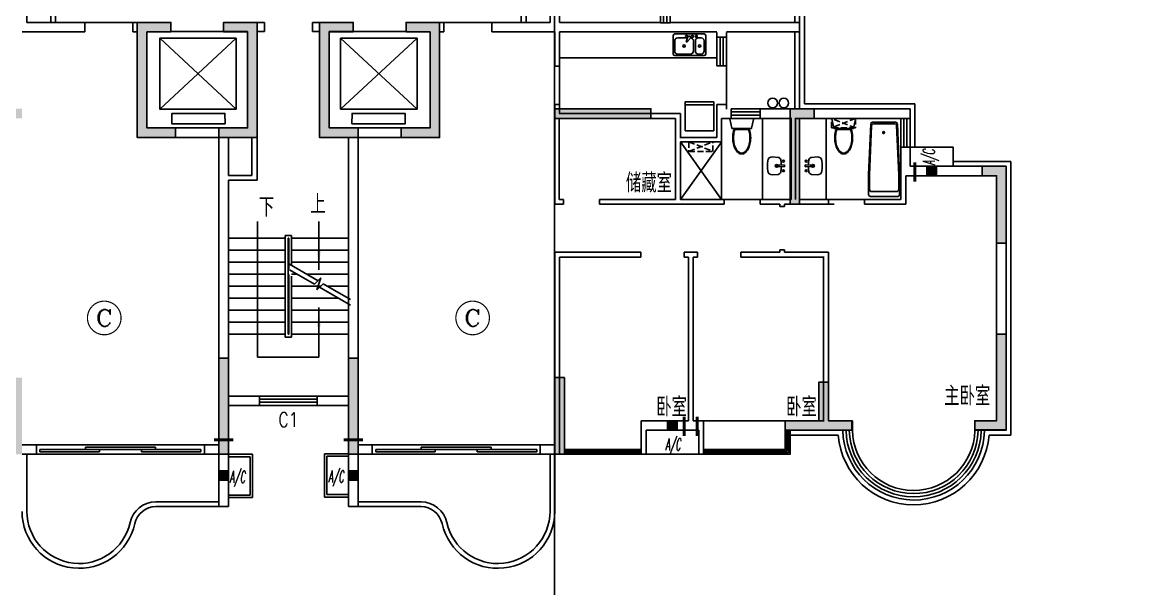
# Model space of a CAD drawing. Extents: x 51239 to 135339, y -206498 to -147098.
# Drawn here: x 71069 to 94167, y -185304 to -173498 of the extents above; entities that cross this region are included whole.
import ezdxf
from ezdxf.enums import TextEntityAlignment as Align

# ---------------------------------------------------------------- set-up
doc = ezdxf.new("R2010")
doc.units = 0
doc.header["$LTSCALE"] = 1000
doc.header["$MEASUREMENT"] = 0
doc.linetypes.add('DASH', pattern=[0.35, 0.25, -0.1])
doc.layers.get('0').update_dxf_attribs({"linetype": 'CONTINUOUS'})
for name, color, linetype in [('KT', 251, 'CONTINUOUS'), ('PUB_TEXT', 7, 'CONTINUOUS'), ('STAIR', 7, 'CONTINUOUS'), ('WALL', 7, 'CONTINUOUS'), ('WINDOW', 7, 'CONTINUOUS'), ('WINDOW_TEXT', 7, 'CONTINUOUS'), ('厨卫', 251, 'CONTINUOUS'), ('文字', 7, 'CONTINUOUS'), ('构造柱', 7, 'CONTINUOUS'), ('柱', 252, 'CONTINUOUS'), ('热水器', 252, 'CONTINUOUS'), ('空调位', 7, 'CONTINUOUS'), ('管道', 6, 'CONTINUOUS')]:
    doc.layers.add(name, color=color, linetype=linetype)
doc.styles.add('_SIMPLEX', font='SIMPLEX.shx', dxfattribs={"width": 0.8})
doc.styles.add('COMP', font='COMPLEX', dxfattribs={"bigfont": 'hztxt'})
doc.styles.add('DIM_FONT', font='wcad.shx', dxfattribs={"width": 0.8})
doc.styles.add('HZTXT', font='romans.shx', dxfattribs={"width": 0.8, "bigfont": 'hztxt.shx'})
doc.styles.add('ITALICC', font='italicc.shx', dxfattribs={"width": 0.6})
doc.styles.add('SIMPLEX', font='SIMPLEX.SHX')

# ---------------------------------------------------------------- blocks, each defined once
blk = doc.blocks.new('_INDEX1')
at = {"const_width": 0.035}
blk.add_lwpolyline([(-0.5, 0, 1), (0.5, 0, 1)], format="xyb", close=True, dxfattribs=at)
at = {"style": 'COMP', "width": 2.333333}
blk.add_attdef('1', text='', height=0.5, dxfattribs=at).set_placement((-0.25, -0.25), (0.25, -0.25), align=Align.FIT)
blk = doc.blocks.new('_WBLK')
for p, q in [((-0.5, 0.5), (0.5, 0.5)), ((0.5, 0.167), (-0.5, 0.167)), ((0.5, -0.167), (-0.5, -0.167)), ((-0.5, -0.5), (0.5, -0.5))]:
    blk.add_line(p, q)
at = {"layer": 'WINDOW_TEXT', "style": 'SIMPLEX', "flags": 9}
blk.add_attdef('A', text='', height=1, dxfattribs=at).set_placement((0, 1.5), align=Align.MIDDLE)
blk = doc.blocks.new('_ARROW')
blk.add_solid([(0, 0), (-1, 0.1), (-1, -0.1)])
blk = doc.blocks.new('M_E10')
for p, q in [((-740, -70), (-740, -680)), ((-700, -30), (-302, -30)), ((-640, -90), (-640, -660)), ((-600, -50), (-300, -50)), ((-300, -50), (695, -96)), ((-298, -30), (724, -76)), ((730, -136), (730, -614)), ((760, -116), (760, -634)), ((695, -654), (-300, -700)), ((685, -654), (-300, -700)), ((-700, -720), (-302, -720)), ((-600, -700), (-300, -700)), ((724, -674), (-298, -720))]:
    blk.add_line(p, q)
at = {"const_width": 1.5}
for points in [[(-800, 0), (800, 0)], [(-800, -750), (-800, 0)], [(800, 0), (800, -750)], [(800, -750), (-800, -750)]]:
    blk.add_lwpolyline(points, dxfattribs=at)
for radius in [20, 16]:
    blk.add_circle((550, -386), radius)
for centre, start, end in [((-700, -70), 90, 180), ((-600, -90), 90, 180), ((-302, -70), 83.7966, 90), ((690, -136), 0, 83.3675), ((720, -116), 0, 83.7966), ((-600, -660), 180, 270), ((690, -614), 276.6325, 0), ((720, -634), 276.2034, 0), ((-700, -680), 180, 270), ((-302, -680), 270, 276.2034)]:
    blk.add_arc(centre, 40, start, end)
at = {"width": 0.8, "flags": 9}
for tag in ['XSIZE', 'YSIZE']:
    blk.add_attdef(tag, (0, 0), '', height=0.5, dxfattribs=at)
blk = doc.blocks.new('WC2')
for points in [[(211, 207, 0.354037), (207, 212), (24, 251, 0.477064), (0, 231), (0, -231, 0.477064), (12, -241), (207, -200, 0.354037), (211, -195)], [(218, 163), (218, -150, 0.033558), (269, -165, 0.056391), (405, -181, 0.056391), (541, -165, 0.070142), (644, -126, 0.106098), (721, -59, 0.162033), (743, 6, 0.162033), (721, 71, 0.106098), (644, 138, 0.070142), (541, 178, 0.056391), (405, 193, 0.056391), (269, 178, 0.033558)], [(232, 150), (232, -138, 0.027675), (273, -149, 0.056391), (405, -164, 0.056391), (537, -149, 0.070142), (636, -112, 0.106098), (708, -49, 0.162033), (726, 6, 0.162033), (708, 61, 0.106098), (636, 124, 0.070142), (537, 162, 0.056391), (405, 177, 0.056391), (273, 162, 0.027675)]]:
    blk.add_lwpolyline(points, format="xyb", close=True)
blk = doc.blocks.new('RSQ')
at = {"layer": '热水器', "linetype": 'DASH', "ltscale": 0.5}
for p, q in [((-250, 0), (250, -200)), ((-250, -200), (250, 0))]:
    blk.add_line(p, q, dxfattribs=at)
blk.add_lwpolyline([(250, 0), (-250, 0), (-250, -200), (250, -200)], close=True, dxfattribs=at)
blk = doc.blocks.new('M_E29JIV')
at = {"color": 0, "linetype": 'ByBlock'}
for p, q in [((0, -307), (0, 307)), ((31, 338), (419, 338)), ((82, 245), (82, 40)), ((358, 307), (143, 307)), ((419, -20), (419, 245)), ((450, 307), (450, -307)), ((48, 2), (57, -12)), ((59, 31), (163, 70)), ((173, 53), (87, -18)), ((163, 70), (173, 53)), ((82, -184), (82, -245)), ((143, -82), (358, -82)), ((358, -123), (143, -123)), ((419, -245), (419, -184)), ((419, -338), (31, -338)), ((143, -307), (358, -307))]:
    blk.add_line(p, q, dxfattribs=at)
for centre, radius in [((51, 61), 20.5), ((251, 112), 25.6), ((51, -61), 20.5), ((51, -143), 20.5), ((251, -210), 25.6)]:
    blk.add_circle(centre, radius, dxfattribs=at)
for centre, radius, start, end in [((31, 307), 30.7, 90, 180), ((143, 245), 61.4, 90, 180), ((358, 245), 61.4, 0, 90), ((419, 307), 30.7, 0, 90), ((66, 12), 20.5, 110.5377, 210), ((74, -2), 20.5, 210, 309.4623), ((143, -20), 61.4, 180, 270), ((143, -184), 61.4, 90, 180), ((358, -20), 61.4, 270, 0), ((358, -184), 61.4, 0, 90), ((31, -307), 30.7, 180, 270), ((143, -245), 61.4, 180, 270), ((358, -245), 61.4, 270, 0), ((419, -307), 30.7, 270, 0)]:
    blk.add_arc(centre, radius, start, end, dxfattribs=at)
at = {"style": 'DIM_FONT', "width": 0.8, "flags": 9}
for tag in ['XSIZE', 'YSIZE']:
    blk.add_attdef(tag, (0, 0), '', height=0.5, dxfattribs=at)

msp = doc.modelspace()

# ---------------------------------------------------------------- hatches: boundary and pattern name
at = {"layer": '构造柱'}
for points in [[(89916.7, -176702.7), (90116.7, -176702.7), (90116.7, -176502.7), (89916.7, -176502.7)], [(84716.7, -182001.7), (84516.7, -182001.7), (84516.7, -181801.7), (84716.7, -181801.7)], [(75166.7, -183042.7), (75366.7, -183042.7), (75366.7, -182842.7), (75166.7, -182842.7)], [(77866.7, -183042.7), (78066.7, -183042.7), (78066.7, -182842.7), (77866.7, -182842.7)]]:
    msp.add_hatch(color=256, dxfattribs=at).paths.add_polyline_path(points)
at = {"layer": '柱'}
h = msp.add_hatch(color=256, dxfattribs=at)
h.paths.add_polyline_path([(75266.7, -173701.7), (75266.7, -173501.7), (75966.7, -173501.7), (75966.7, -175901.7), (75166.7, -175901.7), (75166.7, -175701.7), (75766.7, -175701.7), (75766.7, -173701.7)])
h.paths.add_polyline_path([(62166.7, -176501.7), (61666.7, -176501.7), (61666.7, -178101.7), (61866.7, -178101.7), (61866.7, -176701.7), (62166.7, -176701.7)])
h.paths.add_polyline_path([(61666.7, -180001.7), (61866.7, -180001.7), (61866.7, -181801.7), (62316.7, -181801.7), (62316.7, -182001.7), (61666.7, -182001.7)])
h.paths.add_polyline_path([(59066.7, -170301.7), (59266.7, -170301.7), (59266.7, -171901.7), (59566.7, -171901.7), (59566.7, -172101.7), (59066.7, -172101.7)])
h.paths.add_polyline_path([(59566.7, -162701.7), (59066.7, -162701.7), (59066.7, -165701.7), (59266.7, -165701.7), (59266.7, -162901.7), (59566.7, -162901.7)])
h.paths.add_polyline_path([(64866.7, -181801.7), (64866.7, -182001.7), (66266.7, -182001.7), (66266.7, -181801.7), (65566.7, -181801.7), (65566.7, -181001.7), (65366.7, -181001.7), (65366.7, -181801.7)])
h.paths.add_polyline_path([(65666.7, -175301.7), (66166.7, -175301.7), (66166.7, -177291.7), (65966.7, -177291.7), (65966.7, -175501.7), (65666.7, -175501.7)])
h.paths.add_polyline_path([(70866.7, -180901.7), (71066.7, -180901.7), (71066.7, -182501.7), (70866.7, -182501.7)])
h.paths.add_polyline_path([(75166.7, -180501.7), (75366.7, -180501.7), (75366.7, -182501.7), (75166.7, -182501.7)])
h.paths.add_polyline_path([(71066.7, -175301.7), (71066.7, -175501.7), (69066.7, -175501.7), (69066.7, -175301.7)])
h.paths.add_polyline_path([(74166.7, -173701.7), (74166.7, -173501.7), (73466.7, -173501.7), (73466.7, -175901.7), (74266.7, -175901.7), (74266.7, -175701.7), (73666.7, -175701.7), (73666.7, -173701.7)])
h.paths.add_polyline_path([(73666.7, -173701.7), (73666.7, -175701.7)], flags=16)
h.paths.add_polyline_path([(66866.7, -169301.7), (66866.7, -169101.7), (69166.7, -169101.7), (69166.7, -169301.7)])
h.paths.add_polyline_path([(62866.7, -169351.7), (62866.7, -169101.7), (64266.7, -169101.7), (64266.7, -169351.7)])
h.paths.add_polyline_path([(65366.7, -172101.7), (65366.7, -171901.7), (67366.7, -171901.7), (67366.7, -172101.7)])
h.paths.add_polyline_path([(62466.7, -162701.7), (63166.7, -162701.7), (63166.7, -164001.7), (63166.7, -164201.7), (62966.7, -164201.7), (62966.7, -162901.7), (62466.7, -162901.7)])
h.paths.add_polyline_path([(75166.7, -168301.7), (75366.7, -168301.7), (75366.7, -169301.7), (74066.7, -169301.7), (74066.7, -169101.7), (75166.7, -169101.7)])
h.paths.add_polyline_path([(68966.7, -165301.7), (69166.7, -165301.7), (69166.7, -161301.7), (68966.7, -161301.7)])
h.paths.add_polyline_path([(75166.7, -164701.7), (75366.7, -164701.7), (75366.7, -161301.7), (75166.7, -161301.7)])
h.paths.add_polyline_path([(90366.7, -169351.7), (90366.7, -169101.7), (88966.7, -169101.7), (88966.7, -169351.7)])
h.paths.add_polyline_path([(82166.7, -175301.7), (82166.7, -175501.7), (84166.7, -175501.7), (84166.7, -175301.7)])
h.paths.add_polyline_path([(78066.7, -180501.7), (77866.7, -180501.7), (77866.7, -182501.7), (78066.7, -182501.7)])
h.paths.add_polyline_path([(82366.7, -180901.7), (82166.7, -180901.7), (82166.7, -182501.7), (82366.7, -182501.7)])
h.paths.add_polyline_path([(79066.7, -173701.7), (79066.7, -173501.7), (79766.7, -173501.7), (79766.7, -175901.7), (78966.7, -175901.7), (78966.7, -175701.7), (79566.7, -175701.7), (79566.7, -173701.7)])
h.paths.add_polyline_path([(77966.7, -173701.7), (77966.7, -173501.7), (77266.7, -173501.7), (77266.7, -175901.7), (78066.7, -175901.7), (78066.7, -175701.7), (77466.7, -175701.7), (77466.7, -173701.7)])
h.paths.add_polyline_path([(79566.7, -173701.7), (79566.7, -175701.7)], flags=16)
h.paths.add_polyline_path([(88366.7, -181801.7), (88366.7, -182001.7), (86966.7, -182001.7), (86966.7, -181801.7), (87666.7, -181801.7), (87666.7, -181001.7), (87866.7, -181001.7), (87866.7, -181801.7)])
h.paths.add_polyline_path([(87566.7, -175301.7), (87066.7, -175301.7), (87066.7, -177291.7), (87266.7, -177291.7), (87266.7, -175501.7), (87566.7, -175501.7)])
h.paths.add_polyline_path([(78066.7, -168301.7), (77866.7, -168301.7), (77866.7, -169301.7), (79166.7, -169301.7), (79166.7, -169101.7), (78066.7, -169101.7)])
h.paths.add_polyline_path([(78066.7, -164701.7), (77866.7, -164701.7), (77866.7, -161301.7), (78066.7, -161301.7)])
h.paths.add_polyline_path([(86366.7, -169301.7), (86366.7, -169101.7), (84066.7, -169101.7), (84066.7, -169301.7)])
h.paths.add_polyline_path([(87866.7, -172101.7), (87866.7, -171901.7), (85866.7, -171901.7), (85866.7, -172101.7)])
h.paths.add_polyline_path([(84266.7, -165301.7), (84066.7, -165301.7), (84066.7, -161301.7), (84266.7, -161301.7)])
h.paths.add_polyline_path([(91566.7, -180001.7), (91366.7, -180001.7), (91366.7, -181801.7), (90916.7, -181801.7), (90916.7, -182001.7), (91566.7, -182001.7)])
h.paths.add_polyline_path([(91066.7, -176501.7), (91566.7, -176501.7), (91566.7, -178101.7), (91366.7, -178101.7), (91366.7, -176701.7), (91066.7, -176701.7)])
h.paths.add_polyline_path([(94166.7, -170301.7), (93966.7, -170301.7), (93966.7, -171901.7), (93666.7, -171901.7), (93666.7, -172101.7), (94166.7, -172101.7)])
h.paths.add_polyline_path([(90766.7, -162701.7), (90066.7, -162701.7), (90066.7, -164001.7), (90066.7, -164201.7), (90266.7, -164201.7), (90266.7, -162901.7), (90766.7, -162901.7)])
h.paths.add_polyline_path([(93666.7, -162701.7), (94166.7, -162701.7), (94166.7, -165701.7), (93966.7, -165701.7), (93966.7, -162901.7), (93666.7, -162901.7)])

# ---------------------------------------------------------------- linework, layer by layer
for p, q in [((86441.7, -175301.7), (85841.7, -175301.7)), ((85841.7, -175368.3), (86441.7, -175368.3)), ((85841.7, -175435), (86441.7, -175435)), ((86441.7, -175501.7), (85841.7, -175501.7)), ((89376.7, -175501.7), (89376.7, -176101.7)), ((89440.1, -176101.7), (89440.1, -175501.7)), ((89503.4, -176101.7), (89503.4, -175501.7)), ((89566.7, -175501.7), (89566.7, -176101.7)), ((74867.2, -182301.7), (71367.2, -182301.7)), ((72679.7, -182401.7), (71440.1, -182401.7)), ((71440.1, -182451.4), (71440.1, -182401.7)), ((72679.7, -182451.4), (71440.1, -182451.4)), ((72388.1, -182401.7), (72388.1, -182351.9)), ((73846.4, -182351.9), (72388.1, -182351.9)), ((73554.7, -182401.7), (72679.7, -182401.7)), ((72679.7, -182451.4), (72679.7, -182401.7)), ((73554.7, -182451.4), (73554.7, -182401.7)), ((74794.3, -182401.7), (73554.7, -182401.7)), ((74794.3, -182451.4), (73554.7, -182451.4)), ((73846.4, -182401.7), (73846.4, -182351.9)), ((74794.3, -182451.4), (74794.3, -182401.7)), ((78364.2, -182301.7), (81864.2, -182301.7)), ((78437.1, -182401.7), (79676.7, -182401.7)), ((78437.1, -182451.4), (78437.1, -182401.7)), ((78437.1, -182451.4), (79676.7, -182451.4)), ((79385.1, -182401.7), (79385.1, -182351.9)), ((79385.1, -182351.9), (80843.4, -182351.9)), ((79676.7, -182401.7), (80551.7, -182401.7)), ((79676.7, -182451.4), (79676.7, -182401.7)), ((80551.7, -182401.7), (81791.3, -182401.7)), ((80551.7, -182451.4), (80551.7, -182401.7)), ((80551.7, -182451.4), (81791.3, -182451.4)), ((80843.4, -182401.7), (80843.4, -182351.9)), ((81791.3, -182451.4), (81791.3, -182401.7)), ((82366.7, -182401.7), (83966.7, -182401.7)), ((83966.7, -182435), (82366.7, -182435)), ((83966.7, -182468.3), (82366.7, -182468.3)), ((74867.2, -182501.7), (71367.2, -182501.7)), ((78364.2, -182501.7), (81864.2, -182501.7)), ((82366.7, -182501.7), (83966.7, -182501.7))]:
    msp.add_line(p, q)
for points in [[(85266.7, -182468.3), (87033.4, -182468.3), (87033.4, -182001.7)], [(85266.7, -182435), (87000.1, -182435), (87000.1, -182001.7)], [(85266.7, -182501.7), (87066.7, -182501.7), (87066.7, -182001.7)], [(85266.7, -182401.7), (86966.7, -182401.7), (86966.7, -182001.7)]]:
    msp.add_lwpolyline(points)
at = {"layer": 'KT', "const_width": 60}
for points in [[(89666.7, -176419), (89666.7, -176819)], [(84861.3, -181719), (84861.3, -182119)], [(85132, -181719), (85132, -182119)], [(75066.7, -182201.7), (75466.7, -182201.7)], [(78166.7, -182201.7), (77766.7, -182201.7)]]:
    msp.add_lwpolyline(points, dxfattribs=at)
at = {"layer": 'STAIR'}
for p, q in [((75366.7, -178001.7), (76551.7, -178001.7)), ((76681.7, -177941.7), (76551.7, -177941.7)), ((76551.7, -177941.7), (76551.7, -180061.7)), ((76621.7, -178001.7), (76611.7, -178001.7)), ((76611.7, -180001.7), (76611.7, -178001.7)), ((76621.7, -178641), (76621.7, -178001.7)), ((76681.7, -178567.5), (76681.7, -177941.7)), ((77866.7, -178001.7), (76681.7, -178001.7)), ((75366.7, -178251.7), (76551.7, -178251.7)), ((77866.7, -178251.7), (76681.7, -178251.7)), ((75366.7, -178501.7), (76551.7, -178501.7)), ((76638.4, -178542.5), (77233.3, -178886)), ((77866.7, -178501.7), (76681.7, -178501.7)), ((75366.7, -178751.7), (76551.7, -178751.7)), ((76621.7, -180001.7), (76621.7, -178756.4)), ((76638.4, -178658), (77159.3, -178958.7)), ((76800.7, -178751.7), (76681.7, -178751.7)), ((77866.7, -178751.7), (77000.7, -178751.7)), ((75366.7, -179001.7), (76551.7, -179001.7)), ((76681.7, -180061.7), (76681.7, -178791.1)), ((77283.6, -179001.7), (76681.7, -179001.7)), ((77159.3, -178958.7), (77292.6, -178827.8)), ((77292.6, -178827.8), (77205.9, -179078)), ((77205.9, -179078), (77339.2, -178947.1)), ((77339.2, -178947.1), (77910, -179276.7)), ((77866.7, -179001.7), (77433.7, -179001.7)), ((77265.1, -179019.8), (77910, -179392.1)), ((75366.7, -179251.7), (76551.7, -179251.7)), ((77666.7, -179251.7), (76681.7, -179251.7)), ((75366.7, -179501.7), (76551.7, -179501.7)), ((77866.7, -179501.7), (76681.7, -179501.7)), ((75366.7, -179751.7), (76551.7, -179751.7)), ((77866.7, -179751.7), (76681.7, -179751.7)), ((75366.7, -180001.7), (76551.7, -180001.7)), ((76551.7, -180061.7), (76681.7, -180061.7)), ((76611.7, -180001.7), (76621.7, -180001.7)), ((77866.7, -180001.7), (76681.7, -180001.7))]:
    msp.add_line(p, q, dxfattribs=at)
for points in [[(77249.5, -179443.8), (77249.5, -180476.7), (75973.5, -180476.7), (75973.5, -177650.5)], [(77249.5, -178654.7), (77249.5, -177650.5)]]:
    msp.add_lwpolyline(points, dxfattribs=at)
at = {"layer": 'WALL'}
for p, q in [((82266.7, -173501.7), (82266.7, -170601.7)), ((71166.7, -173501.7), (71166.7, -172301.7)), ((82066.7, -172701.7), (82066.7, -173501.7)), ((71666.7, -173057.7), (71666.7, -173501.7)), ((71766.7, -173057.7), (71766.7, -173501.7)), ((81466.7, -173307.7), (81466.7, -173501.7)), ((81566.7, -173307.7), (81566.7, -173501.7)), ((71666.7, -173501.7), (71166.7, -173501.7)), ((72376.7, -173501.7), (71766.7, -173501.7)), ((72376.7, -173701.7), (72376.7, -173501.7)), ((74166.7, -173501.7), (73376.7, -173501.7)), ((73376.7, -173701.7), (73376.7, -173501.7)), ((74166.7, -173691.7), (74166.7, -173501.7)), ((75266.7, -173691.7), (75266.7, -173501.7)), ((76116.7, -173501.7), (75266.7, -173501.7)), ((75766.7, -173691.7), (75266.7, -173691.7)), ((75766.7, -173691.7), (75766.7, -175701.7)), ((75966.7, -176791.7), (75966.7, -173501.7)), ((76116.7, -173691.7), (75966.7, -173691.7)), ((76116.7, -173691.7), (76116.7, -173501.7)), ((77116.7, -173501.7), (77116.7, -173691.7)), ((77966.7, -173501.7), (77116.7, -173501.7)), ((77266.7, -173691.7), (77116.7, -173691.7)), ((77266.7, -173501.7), (77266.7, -175901.7)), ((77466.7, -173691.7), (77966.7, -173691.7)), ((77466.7, -173691.7), (77466.7, -175701.7)), ((77966.7, -173691.7), (77966.7, -173501.7)), ((79066.7, -173501.7), (79856.7, -173501.7)), ((79066.7, -173691.7), (79066.7, -173501.7)), ((79856.7, -173701.7), (79856.7, -173501.7)), ((80856.7, -173501.7), (81466.7, -173501.7)), ((80856.7, -173701.7), (80856.7, -173501.7)), ((81566.7, -173501.7), (82066.7, -173501.7)), ((82266.7, -173501.7), (84366.7, -173501.7)), ((84566.7, -173510.3), (84366.7, -173510.3)), ((84566.7, -173501.7), (87266.4, -173501.7)), ((87266.4, -173701.7), (87266.4, -173501.7)), ((72376.7, -173701.7), (71066.7, -173701.7)), ((73466.7, -173701.7), (73376.7, -173701.7)), ((79766.7, -173701.7), (79856.7, -173701.7)), ((80856.7, -173701.7), (82166.7, -173701.7)), ((82166.7, -174411.7), (82166.7, -173701.7)), ((82266.7, -173701.7), (85541.7, -173701.7)), ((82266.7, -174411.7), (82266.7, -173701.7)), ((85541.7, -173810.3), (85541.7, -173710.3)), ((85741.7, -173810.3), (85541.7, -173810.3)), ((85741.7, -173701.7), (87266.4, -173701.7)), ((85741.7, -173810.3), (85741.7, -173710.3)), ((82266.7, -174411.7), (82166.7, -174411.7)), ((85741.7, -174410.3), (85541.7, -174410.3)), ((85741.7, -174410.3), (85541.7, -174410.3)), ((82166.7, -177291.7), (82166.7, -175211.7)), ((82266.7, -175211.7), (82166.7, -175211.7)), ((82266.7, -175401.7), (82266.7, -175211.7)), ((85741.7, -175210.3), (85541.7, -175210.3)), ((85541.7, -175210.3), (85541.7, -175901.7)), ((85741.7, -175210.3), (85741.7, -175310.3)), ((85841.7, -175301.7), (85841.7, -175501.7)), ((86441.7, -175301.7), (86441.7, -175501.7)), ((86441.7, -175301.7), (89566.7, -175301.7)), ((86441.7, -175301.7), (88141.7, -175301.7)), ((89566.7, -175301.7), (89566.7, -175501.7)), ((82256.7, -175401.7), (84781.7, -175401.7)), ((82256.7, -175491.7), (82256.7, -177191.7)), ((82256.7, -175501.7), (84681.7, -175501.7)), ((84681.7, -177191.7), (84681.7, -175501.7)), ((84781.7, -175901.7), (84781.7, -175401.7)), ((85641.7, -175501.7), (85641.7, -175991.7)), ((85841.7, -175501.7), (85641.7, -175501.7)), ((87091.4, -175501.7), (86441.7, -175501.7)), ((87091.4, -175491.7), (87091.4, -177191.7)), ((87091.4, -175491.7), (87091.4, -177191.7)), ((87181.4, -175491.7), (87181.4, -177191.7)), ((89376.7, -175501.7), (87181.4, -175501.7)), ((89566.7, -175501.7), (89376.7, -175501.7)), ((89376.7, -175501.7), (89376.7, -175501.7)), ((75766.7, -175701.7), (73666.7, -175701.7)), ((77466.7, -175701.7), (79566.7, -175701.7)), ((75966.7, -175901.7), (73466.7, -175901.7)), ((75166.7, -181291.7), (75166.7, -175901.7)), ((75366.7, -175901.7), (75366.7, -176691.7)), ((75856.7, -175901.7), (75856.7, -176691.7)), ((79766.7, -175901.7), (77266.7, -175901.7)), ((77866.7, -175901.7), (77866.7, -181291.7)), ((78066.7, -181291.7), (78066.7, -175901.7)), ((84771.7, -175901.7), (85541.7, -175901.7)), ((84781.7, -175991.7), (84781.7, -177191.7)), ((85641.7, -175991.7), (84781.7, -175991.7)), ((89376.7, -176101.7), (89376.7, -177191.7)), ((89566.7, -176101.7), (89376.7, -176101.7)), ((89566.7, -176101.7), (89566.7, -176501.7)), ((75856.7, -176691.7), (75366.7, -176691.7)), ((91566.7, -176501.7), (89566.7, -176501.7)), ((91366.7, -176691.7), (91366.7, -181801.7)), ((91566.7, -176501.7), (91566.7, -181991.7)), ((75366.7, -176791.7), (75366.7, -181291.7)), ((75966.7, -176791.7), (75366.7, -176791.7)), ((89476.7, -176701.7), (91376.7, -176701.7)), ((89476.7, -176701.7), (89476.7, -177291.7)), ((82166.7, -177291.7), (82346.7, -177291.7)), ((82256.7, -177191.7), (82346.7, -177191.7)), ((82346.7, -177191.7), (82346.7, -177291.7)), ((83096.7, -177191.7), (83096.7, -177291.7)), ((83096.7, -177191.7), (84681.7, -177191.7)), ((83096.7, -177291.7), (85691.4, -177291.7)), ((84781.7, -177191.7), (85691.4, -177191.7)), ((85691.4, -177191.7), (85691.4, -177291.7)), ((86441.4, -177191.7), (87091.4, -177191.7)), ((86441.4, -177191.7), (86441.4, -177291.7)), ((86441.4, -177291.7), (86851.4, -177291.7)), ((86851.4, -177291.7), (86851.4, -177341.7)), ((86951.4, -177341.7), (86851.4, -177341.7)), ((86951.4, -177291.7), (86951.4, -177341.7)), ((87988.4, -177291.7), (86951.4, -177291.7)), ((87266.7, -177191.7), (87866.7, -177191.7)), ((87866.7, -177191.7), (87866.7, -177291.7)), ((88616.7, -177191.7), (88616.7, -177291.7)), ((88616.7, -177191.7), (89376.7, -177191.7)), ((88616.7, -177291.7), (89476.7, -177291.7)), ((82166.7, -178291.7), (83961.7, -178291.7)), ((82166.7, -178291.7), (82166.7, -182301.7)), ((83961.7, -178391.7), (83961.7, -178291.7)), ((84861.7, -178391.7), (84861.7, -178291.7)), ((84861.7, -178291.7), (85141.7, -178291.7)), ((85141.7, -178391.7), (85141.7, -178291.7)), ((86041.7, -178291.7), (86851.4, -178291.7)), ((86041.7, -178391.7), (86041.7, -178291.7)), ((86951.4, -178241.7), (86851.4, -178241.7)), ((86851.4, -178241.7), (86851.4, -178291.7)), ((86951.4, -178241.7), (86951.4, -178291.7)), ((87866.7, -178291.7), (86951.4, -178291.7)), ((87866.7, -178291.7), (87866.7, -181801.7)), ((83961.7, -178391.7), (82266.7, -178391.7)), ((82266.7, -182501.7), (82266.7, -178391.7)), ((84951.7, -178391.7), (84861.7, -178391.7)), ((84951.7, -181801.7), (84951.7, -178391.7)), ((85051.7, -181801.7), (85051.7, -178391.7)), ((85051.7, -178391.7), (85141.7, -178391.7)), ((86041.7, -178391.7), (87776.7, -178391.7)), ((87766.7, -178391.7), (87766.7, -181801.7)), ((76016.7, -181291.7), (75366.7, -181291.7)), ((76016.7, -181291.7), (75366.7, -181291.7)), ((76016.7, -181291.7), (76016.7, -181481.7)), ((76016.7, -181291.7), (76016.7, -181481.7)), ((77216.7, -181291.7), (77216.7, -181481.7)), ((77216.7, -181291.7), (77216.7, -181481.7)), ((77866.7, -181291.7), (77216.7, -181291.7)), ((77866.7, -181291.7), (77216.7, -181291.7)), ((76016.7, -181481.7), (75366.7, -181481.7)), ((76016.7, -181481.7), (75366.7, -181481.7)), ((77866.7, -181481.7), (77216.7, -181481.7)), ((77866.7, -181481.7), (77216.7, -181481.7)), ((82366.7, -181801.7), (82366.7, -182001.7)), ((83966.7, -181801.7), (84951.7, -181801.7)), ((83966.7, -181801.7), (83966.7, -182001.7)), ((83966.7, -182001.7), (83966.7, -182501.7)), ((83971.7, -182001.7), (83966.7, -182001.7)), ((83966.7, -182001.7), (83971.7, -182001.7)), ((84066.7, -182001.7), (85166.7, -182001.7)), ((84066.7, -182001.7), (84066.7, -182501.7)), ((85051.7, -181801.7), (85266.7, -181801.7)), ((85166.7, -182501.7), (85166.7, -182001.7)), ((85266.7, -182401.7), (85266.7, -181801.7)), ((88351.7, -182001.7), (86961.7, -182001.7)), ((87776.7, -181801.7), (86966.7, -181801.7)), ((87776.7, -181801.7), (86966.7, -181801.7)), ((86966.7, -181801.7), (86966.7, -182001.7)), ((86966.7, -182001.7), (87066.7, -182001.7)), ((88351.7, -181801.7), (87866.7, -181801.7)), ((88351.7, -181991.7), (88351.7, -181801.7)), ((91376.7, -181801.7), (90916.7, -181801.7)), ((90916.7, -181991.7), (90916.7, -181801.7)), ((91566.7, -181991.7), (90916.7, -181991.7)), ((71071.7, -182301.7), (71367.2, -182301.7)), ((71367.2, -182301.7), (71367.2, -182501.7)), ((74867.2, -182301.7), (75166.7, -182301.7)), ((74867.2, -182301.7), (74867.2, -182501.7)), ((78364.2, -182301.7), (78066.7, -182301.7)), ((78364.2, -182301.7), (78364.2, -182501.7)), ((82161.7, -182301.7), (81864.2, -182301.7)), ((81864.2, -182301.7), (81864.2, -182501.7)), ((85266.7, -182401.7), (85266.7, -182401.7)), ((85266.7, -182401.7), (85266.7, -182401.7)), ((85266.7, -182401.7), (85266.7, -182501.7)), ((85266.7, -182401.7), (85266.7, -182401.7)), ((85266.7, -182401.7), (85266.7, -182501.7)), ((71367.2, -182501.7), (71066.7, -182501.7)), ((75166.7, -182501.7), (74867.2, -182501.7)), ((75166.7, -183591.7), (75166.7, -182491.7)), ((75366.7, -182491.7), (75366.7, -183591.7)), ((77866.7, -182491.7), (77866.7, -183591.7)), ((78066.7, -183591.7), (78066.7, -182491.7)), ((78066.7, -182501.7), (78364.2, -182501.7)), ((81864.2, -182501.7), (82166.7, -182501.7)), ((84066.7, -182501.7), (83966.7, -182501.7)), ((85166.7, -182501.7), (85266.7, -182501.7)), ((85266.7, -182501.7), (85266.7, -182501.7)), ((75366.7, -183591.7), (75166.7, -183591.7)), ((77866.7, -183591.7), (78066.7, -183591.7))]:
    msp.add_line(p, q, dxfattribs=at)
at = {"layer": 'WINDOW'}
for p, q in [((87166.4, -173501.7), (87166.4, -172101.7)), ((87266.4, -173501.7), (87266.4, -172101.7)), ((87266.4, -175301.7), (87266.4, -172101.7)), ((73376.7, -173501.7), (72376.7, -173501.7)), ((74166.7, -173691.7), (75266.7, -173691.7)), ((79066.7, -173691.7), (77966.7, -173691.7)), ((79856.7, -173501.7), (80856.7, -173501.7)), ((73935.6, -175309.3), (75529.2, -173832.3)), ((75529.2, -175309.3), (73935.6, -173832.3)), ((77704.2, -175309.3), (79297.9, -173832.3)), ((79297.9, -175309.3), (77704.2, -173832.3)), ((87166.4, -173701.7), (87166.4, -175301.7)), ((87266.4, -173701.7), (87266.4, -175301.7)), ((82266.7, -174411.7), (82266.7, -175211.7)), ((85741.7, -174410.3), (85741.7, -175210.3)), ((86441.4, -177191.7), (85691.4, -177191.7)), ((87866.7, -177191.7), (88616.7, -177191.7)), ((85266.7, -181801.7), (86966.7, -181801.7)), ((71166.7, -182491.7), (71166.7, -183691.7)), ((82066.7, -182491.7), (82066.7, -183691.7)), ((82166.7, -182491.7), (82166.7, -183691.7)), ((75166.7, -183491.7), (73854.9, -183491.7)), ((75166.7, -183591.7), (73854.9, -183591.7)), ((78066.7, -183491.7), (79378.6, -183491.7)), ((78066.7, -183591.7), (79378.6, -183591.7))]:
    msp.add_line(p, q, dxfattribs=at)
at = {"layer": 'WINDOW', "color": 8}
for p, q in [((87366.4, -175201.7), (87366.4, -172201.7)), ((89666.7, -175201.7), (87366.4, -175201.7)), ((89666.7, -175201.7), (89666.7, -176101.7)), ((91666.7, -176401.7), (90466.7, -176401.7)), ((91666.7, -182101.7), (91666.7, -176401.7)), ((88071.3, -182101.7), (87066.7, -182101.7)), ((91666.7, -182101.7), (91212.4, -182101.7))]:
    msp.add_line(p, q, dxfattribs=at)
at = {"layer": 'WINDOW'}
for points in [[(75529.2, -173832.3), (75529.2, -175309.3), (73935.6, -175309.3), (73935.6, -173832.3)], [(77704.2, -173832.3), (77704.2, -175309.3), (79297.9, -175309.3), (79297.9, -173832.3)], [(75296.5, -175616.6), (75291.5, -175400), (74188.1, -175400), (74188.1, -175616.6)], [(77937, -175616.6), (77942, -175400), (79045.4, -175400), (79045.4, -175616.6)]]:
    msp.add_lwpolyline(points, close=True, dxfattribs=at)
for centre, radius, start, end in [((89641.9, -181978.5), 1475.3, 181.03997, 358.6283), ((89641.9, -181978.5), 1408.6, 181.03997, 358.6283), ((89641.9, -181978.5), 1342, 181.03997, 358.6283), ((89641.9, -181978.5), 1275.3, 181.03997, 358.6283), ((73854.9, -184041.7), 550, 90, 167.6495), ((73854.9, -184041.7), 450, 90, 167.6495), ((79378.6, -184041.7), 550, 12.3505, 90), ((79378.6, -184041.7), 450, 12.3505, 90), ((72255, -183688.6), 1188.3, 180.15967, 347.52114), ((72255.1, -183688), 1088.4, 180.14651, 347.47476), ((80978.4, -183688.6), 1188.3, 192.47886, 359.84033), ((80978.3, -183688), 1088.4, 192.52524, 359.85349)]:
    msp.add_arc(centre, radius, start, end, dxfattribs=at)
at = {"layer": 'WINDOW', "color": 8}
msp.add_arc((89641.9, -181978.5), 1575.3, 184.48348, 355.51652, dxfattribs=at)
at = {"layer": '厨卫'}
for p, q in [((82266.7, -174241.7), (85531.7, -174241.7)), ((84879.1, -175219.6), (85479.1, -175219.6)), ((86491.4, -175491.7), (86491.4, -177191.7)), ((87816.7, -177191.7), (87816.7, -175501.7)), ((85641.7, -177191.7), (84781.7, -175991.7)), ((84781.7, -177191.7), (85641.7, -176001.7)), ((85641.7, -177191.7), (85641.7, -175901.7)), ((86834.1, -176476.6), (86950.9, -176469.2)), ((86834.1, -176508), (86834.1, -176476.6)), ((86950.9, -176515.5), (86834.1, -176508)), ((86950.9, -176469.2), (86950.9, -176515.5)), ((87499.3, -176476.6), (87382.6, -176469.2)), ((87382.6, -176469.2), (87382.6, -176515.5)), ((87382.6, -176515.5), (87499.3, -176508)), ((87499.3, -176508), (87499.3, -176476.6))]:
    msp.add_line(p, q, dxfattribs=at)
msp.add_lwpolyline([(84879.1, -175760.5), (84879.1, -175160.5), (85479.1, -175160.5), (85479.1, -175760.5)], close=True, dxfattribs=at)
for points in [[(86601.8, -176598.2, -0.0513874), (86601.8, -176386.5)], [(86601.8, -176386.5, -0.4090753), (86699, -176306)], [(86817.9, -176316.2, -0.3327345), (86872.3, -176363.1, -0.0463646), (86886.1, -176473.3)], [(87515.6, -176316.2, 0.3327345), (87461.1, -176363.1, 0.0463646), (87447.3, -176473.3)], [(87731.6, -176386.5, 0.4090753), (87634.4, -176306)], [(87731.6, -176598.2, 0.0513874), (87731.6, -176386.5)], [(86699, -176678.6, -0.4090753), (86601.8, -176598.2)], [(86886.1, -176511.4, -0.0463646), (86872.3, -176621.6, -0.3327345), (86817.9, -176668.5)], [(87447.3, -176511.4, 0.0463646), (87461.1, -176621.6, 0.3327345), (87515.6, -176668.5)], [(87634.4, -176678.6, 0.4090753), (87731.6, -176598.2)]]:
    msp.add_lwpolyline(points, format="xyb", dxfattribs=at)
for points in [[(86817.9, -176316.2), (86699, -176306)], [(87515.6, -176316.2), (87634.4, -176306)], [(86817.9, -176668.5), (86699, -176678.6)], [(87515.6, -176668.5), (87634.4, -176678.6)]]:
    msp.add_lwpolyline(points, dxfattribs=at)
for centre, radius in [((86789, -176492.3), 30), ((86929, -176392.3), 20), ((87404.4, -176392.3), 20), ((87544.4, -176492.3), 30), ((86789, -176492.3), 20), ((86929, -176592.3), 20), ((87404.4, -176592.3), 20), ((87544.4, -176492.3), 20)]:
    msp.add_circle(centre, radius, dxfattribs=at)
at = {"layer": '构造柱'}
for points in [[(89916.7, -176702.7), (90116.7, -176702.7), (90116.7, -176502.7), (89916.7, -176502.7)], [(84716.7, -182001.7), (84516.7, -182001.7), (84516.7, -181801.7), (84716.7, -181801.7)], [(75166.7, -183042.7), (75366.7, -183042.7), (75366.7, -182842.7), (75166.7, -182842.7)], [(77866.7, -183042.7), (78066.7, -183042.7), (78066.7, -182842.7), (77866.7, -182842.7)]]:
    msp.add_lwpolyline(points, close=True, dxfattribs=at)
at = {"layer": '柱', "linetype": 'ByBlock'}
msp.add_line((82161.7, -185606.6), (82161.7, -172726.4), dxfattribs=at)
at = {"layer": '柱', "flags": 128}
for points in [[(74166.7, -173701.7), (74166.7, -173501.7), (73466.7, -173501.7), (73466.7, -175901.7), (74266.7, -175901.7), (74266.7, -175701.7), (73666.7, -175701.7), (73666.7, -173701.7), (74166.7, -173701.7)], [(75266.7, -173701.7), (75266.7, -173501.7), (75966.7, -173501.7), (75966.7, -175901.7), (75166.7, -175901.7), (75166.7, -175701.7), (75766.7, -175701.7), (75766.7, -173701.7), (75266.7, -173701.7)], [(77966.7, -173701.7), (77966.7, -173501.7), (77266.7, -173501.7), (77266.7, -175901.7), (78066.7, -175901.7), (78066.7, -175701.7), (77466.7, -175701.7), (77466.7, -173701.7), (77966.7, -173701.7)], [(79066.7, -173701.7), (79066.7, -173501.7), (79766.7, -173501.7), (79766.7, -175901.7), (78966.7, -175901.7), (78966.7, -175701.7), (79566.7, -175701.7), (79566.7, -173701.7), (79066.7, -173701.7)], [(82166.7, -175301.7), (82166.7, -175501.7), (84166.7, -175501.7), (84166.7, -175301.7), (82166.7, -175301.7)], [(87566.7, -175301.7), (87066.7, -175301.7), (87066.7, -177291.7), (87266.7, -177291.7), (87266.7, -175501.7), (87566.7, -175501.7), (87566.7, -175301.7)], [(91066.7, -176501.7), (91566.7, -176501.7), (91566.7, -178101.7), (91366.7, -178101.7), (91366.7, -176701.7), (91066.7, -176701.7), (91066.7, -176501.7)], [(91566.7, -180001.7), (91366.7, -180001.7), (91366.7, -181801.7), (90916.7, -181801.7), (90916.7, -182001.7), (91566.7, -182001.7), (91566.7, -180001.7)], [(75166.7, -180501.7), (75366.7, -180501.7), (75366.7, -182501.7), (75166.7, -182501.7), (75166.7, -180501.7)], [(78066.7, -180501.7), (77866.7, -180501.7), (77866.7, -182501.7), (78066.7, -182501.7), (78066.7, -180501.7)], [(82366.7, -180901.7), (82166.7, -180901.7), (82166.7, -182501.7), (82366.7, -182501.7), (82366.7, -180901.7)], [(88366.7, -181801.7), (88366.7, -182001.7), (86966.7, -182001.7), (86966.7, -181801.7), (87666.7, -181801.7), (87666.7, -181001.7), (87866.7, -181001.7), (87866.7, -181801.7), (88366.7, -181801.7)]]:
    msp.add_lwpolyline(points, dxfattribs=at)
at = {"layer": '柱'}
for points in [[(73666.7, -173701.7), (73666.7, -173701.7), (73666.7, -175701.7), (73666.7, -175701.7)], [(79566.7, -173701.7), (79566.7, -173701.7), (79566.7, -175701.7), (79566.7, -175701.7)]]:
    msp.add_lwpolyline(points, close=True, dxfattribs=at)
at = {"layer": '空调位'}
for p, q in [((71536.7, -173501.7), (71766.7, -173501.7)), ((81696.7, -173501.7), (81466.7, -173501.7)), ((89566.7, -176101.7), (89566.7, -176501.7)), ((89566.7, -176101.7), (90466.7, -176101.7)), ((90466.7, -176101.7), (90466.7, -176501.7)), ((75866.7, -182501.7), (75366.7, -182501.7)), ((75816.7, -182551.7), (75366.7, -182551.7)), ((75816.7, -183351.7), (75816.7, -182551.7)), ((75866.7, -183401.7), (75866.7, -182501.7)), ((77366.7, -183391.7), (77366.7, -182491.7)), ((77366.7, -182491.7), (77866.7, -182491.7)), ((77416.7, -183341.7), (77416.7, -182541.7)), ((77416.7, -182541.7), (77866.7, -182541.7)), ((84061.7, -182501.7), (85166.7, -182501.7)), ((75816.7, -183351.7), (75366.7, -183351.7)), ((77366.7, -183391.7), (77866.7, -183391.7)), ((77866.7, -183341.7), (77416.7, -183341.7)), ((75866.7, -183401.7), (75366.7, -183401.7))]:
    msp.add_line(p, q, dxfattribs=at)
at = {"layer": '管道'}
for centre in [(86704.6, -175182.7), (86937.5, -175182.7)]:
    msp.add_circle(centre, 100, dxfattribs=at)

# ---------------------------------------------------------------- block references
at = {"layer": 'PUB_TEXT'}
ref = msp.add_blockref('_INDEX1', (72779.2, -179660.9), dxfattribs=dict(at, xscale=700, yscale=700, zscale=700))
ref.add_attrib('1', 'C', dxfattribs={"layer": '0', "height": 350, "style": 'COMP', "width": 1.4}).set_placement((72604.2, -179835.9), (72954.2, -179835.9), align=Align.FIT)
ref = msp.add_blockref('_INDEX1', (80454.3, -179660.9), dxfattribs=dict(at, xscale=-700, yscale=700, zscale=700))
ref.add_attrib('1', 'C', dxfattribs={"layer": '0', "height": 350, "style": 'COMP', "width": 1.4}).set_placement((80279.3, -179835.9), (80629.3, -179835.9), align=Align.FIT)
at = {"layer": 'STAIR', "xscale": 400, "yscale": 400, "zscale": 400}
for p, rotation in [((77249.5, -178654.7), 270), ((77249.5, -179443.8), 90)]:
    msp.add_blockref('_ARROW', p, dxfattribs=dict(at, rotation=rotation))
at = {"layer": 'WINDOW'}
for p, xscale, yscale, zscale, rotation in [((84466.7, -173210.3), -600.0000000002183, 199.999999999607, 600.0000000002183, 270), ((85641.7, -174110.3), -600, 199.9999999999854, 600, 90), ((76616.7, -181386.7), 1200, 190, 1200, 180)]:
    msp.add_blockref('_WBLK', p, dxfattribs=dict(at, xscale=xscale, yscale=yscale, zscale=zscale, rotation=rotation))
ref = msp.add_blockref('_WBLK', (76616.7, -181386.7), dxfattribs=dict(at, xscale=1200, yscale=190, zscale=1200, rotation=180))
ref.add_attrib('A', 'C1', dxfattribs={"layer": 'WINDOW_TEXT', "height": 300, "style": '_SIMPLEX', "width": 0.8, "flags": 8}).set_placement((76616.7, -181781.7), align=Align.MIDDLE)
at = {"layer": '厨卫', "linetype": 'ByBlock', "xscale": -1, "rotation": 90}
msp.add_blockref('M_E29JIV', (84971.6, -173742.7), dxfattribs=at)
at = {"layer": '厨卫', "rotation": 270}
for p in [(86053.7, -175501.7), (88178.5, -175501.7)]:
    msp.add_blockref('WC2', p, dxfattribs=at)
at = {"layer": '厨卫', "xscale": -1.03125, "yscale": 0.93333, "zscale": 1.03125, "rotation": 270}
msp.add_blockref('M_E10', (89376.7, -176366.7), dxfattribs=at)
at = {"layer": '热水器', "xscale": -1}
msp.add_blockref('RSQ', (88178.5, -175501.7), dxfattribs=at)
at = {"layer": '热水器'}
msp.add_blockref('RSQ', (85211.7, -175991.7), dxfattribs=at)

# ---------------------------------------------------------------- texts
at = {"layer": 'WINDOW_TEXT', "style": 'SIMPLEX', "oblique": -180, "text_generation_flag": 4, "flags": 9}
msp.add_attdef('A', text='', height=1, dxfattribs=at).set_placement((85266.7, -182451.7), align=Align.MIDDLE)
at = {"layer": '文字', "style": 'HZTXT', "width": 0.8}
for s, p in [('储藏室', (83647.6, -177047.1)), ('下', (76000.8, -177550.3)), ('上', (77073.5, -177488.3)), ('主卧室', (90279.4, -181487.3)), ('卧室', (84279.1, -181714.6)), ('卧室', (86985.2, -181714.6)), ('卧室', (86985.2, -181714.6))]:
    msp.add_text(s, height=400, dxfattribs=at).set_placement(p)
at = {"layer": '空调位', "style": 'ITALICC', "width": 0.5}
msp.add_text('A/C', height=250, rotation=90, dxfattribs=at).set_placement((90084.5, -176477.1))
msp.add_text('A/C', height=250, rotation=90, dxfattribs=at).set_placement((90084.5, -176477.1))
for p in [(84463.9, -182420), (75391.2, -183098.2), (75391.2, -183098.2), (77444.8, -183088.2)]:
    msp.add_text('A/C', height=250, dxfattribs=at).set_placement(p)

doc.saveas('drawing.dxf')
